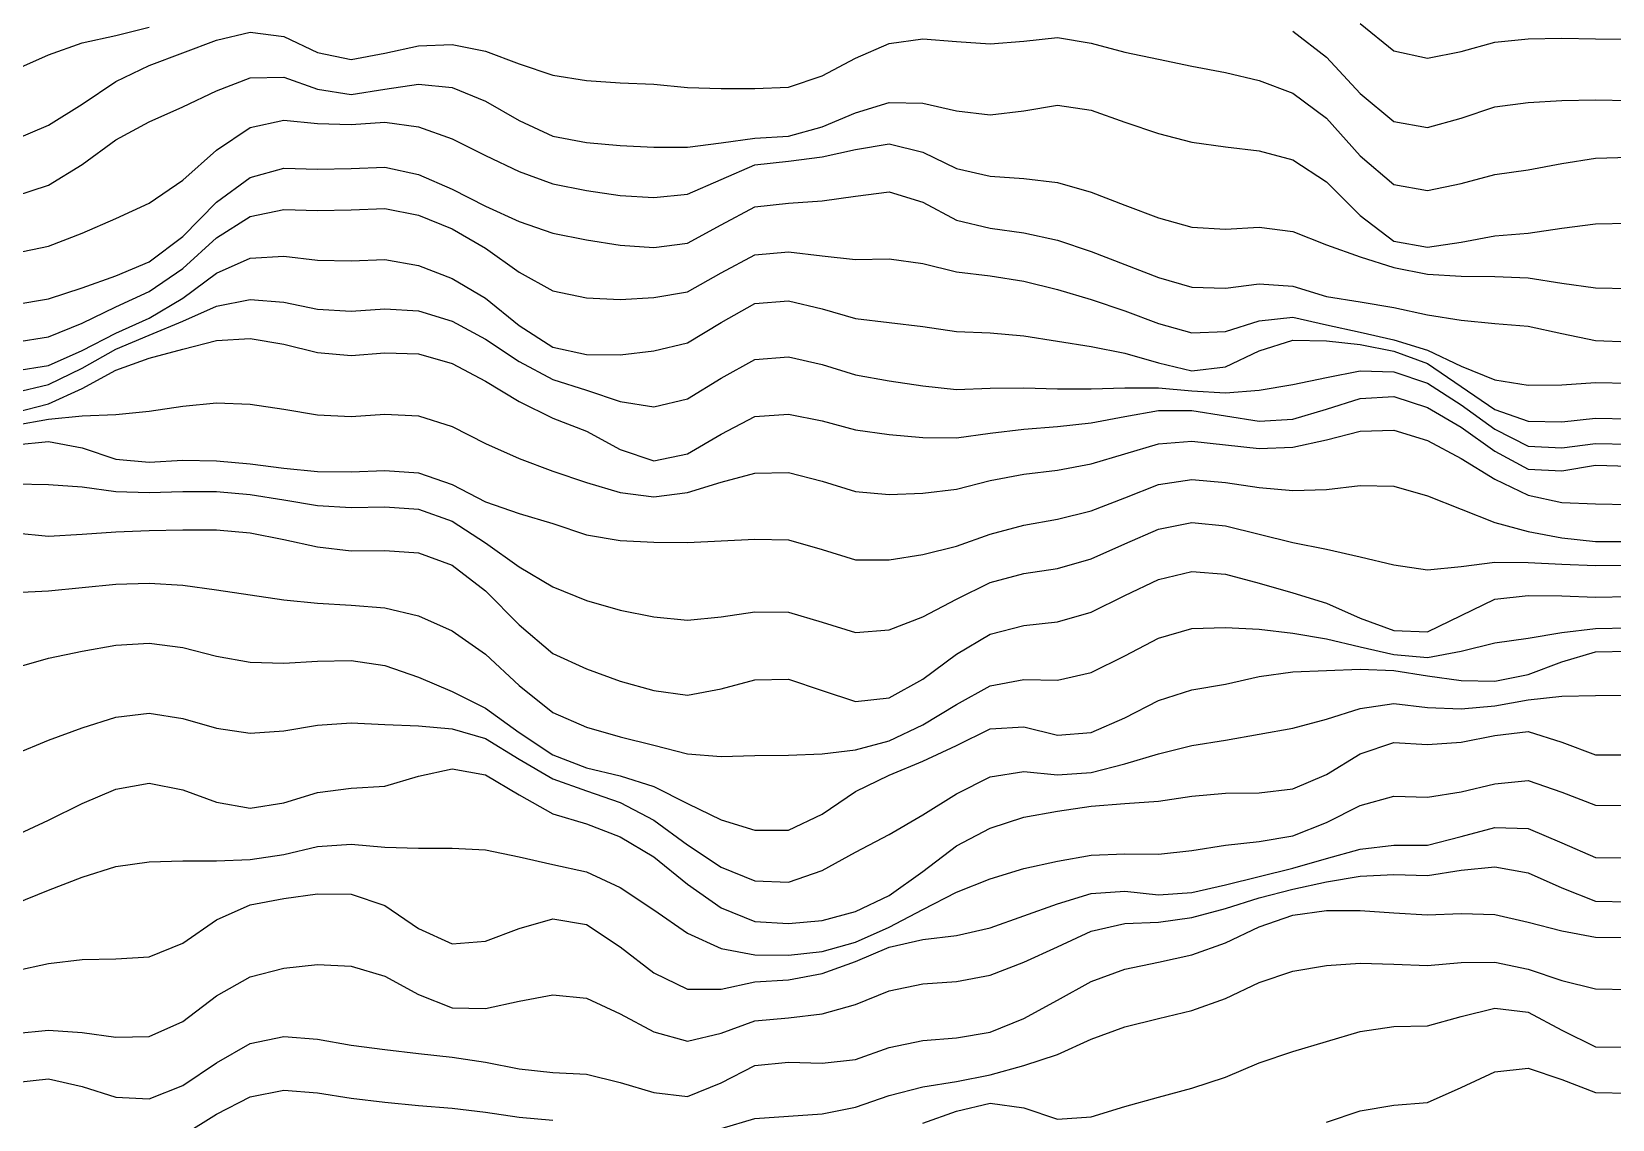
# Model space of a CAD drawing. Header units: metres. Extents: x 0 to 1200, y 54 to 769.
# Drawn here: x 411.4 to 600, y 531.2 to 660.9 of the extents above; entities that cross this region are included whole.
import ezdxf

# ---------------------------------------------------------------- set-up
doc = ezdxf.new("R2010")
doc.units = ezdxf.units.M

msp = doc.modelspace()

# ---------------------------------------------------------------- linework, layer by layer
for p, q in [((417.39105, 659.5885), (421.40442, 660.49054)), ((421.40442, 660.49054), (425.4178, 661.4934)), ((433.44452, 659.93854), (437.4579, 660.8971)), ((437.4579, 660.8971), (441.47125, 660.34784)), ((441.47125, 660.34784), (445.48462, 658.4712)), ((529.7653, 659.8019), (533.7787, 660.22394)), ((533.7787, 660.22394), (537.79205, 659.5838)), ((561.87225, 660.9933), (565.8856, 657.89105)), ((569.899, 661.91455), (573.91235, 658.6685)), ((413.3777, 658.1732), (417.39105, 659.5885)), ((425.4178, 656.89264), (429.43115, 658.4192)), ((429.43115, 658.4192), (433.44452, 659.93854)), ((445.48462, 658.4712), (449.498, 657.6322)), ((449.498, 657.6322), (453.51135, 658.36755)), ((453.51135, 658.36755), (457.52472, 659.23315)), ((457.52472, 659.23315), (461.5381, 659.4187)), ((461.5381, 659.4187), (465.55145, 658.5989)), ((465.55145, 658.5989), (469.56482, 657.1158)), ((509.6985, 657.7845), (513.71185, 659.51276)), ((513.71185, 659.51276), (517.7252, 660.0712)), ((517.7252, 660.0712), (521.7386, 659.7469)), ((521.7386, 659.7469), (525.75195, 659.4776)), ((525.75195, 659.4776), (529.7653, 659.8019)), ((537.79205, 659.5838), (541.8054, 658.49994)), ((541.8054, 658.49994), (545.8188, 657.6389)), ((573.91235, 658.6685), (577.9257, 657.765)), ((577.9257, 657.765), (581.9391, 658.5616)), ((581.9391, 658.5616), (585.95245, 659.6693)), ((585.95245, 659.6693), (589.9658, 660.0906)), ((589.9658, 660.0906), (593.9792, 660.14746)), ((593.9792, 660.14746), (597.99255, 660.0709)), ((597.99255, 660.0709), (602.0059, 660.02734)), ((409.36432, 656.3794), (413.3777, 658.1732)), ((421.40442, 654.98114), (425.4178, 656.89264)), ((469.56482, 657.1158), (473.5782, 655.7435)), ((505.68512, 655.687), (509.6985, 657.7845)), ((545.8188, 657.6389), (549.83215, 656.8158)), ((549.83215, 656.8158), (553.8455, 656.07263)), ((565.8856, 657.89105), (569.899, 653.5571)), ((417.39105, 652.2775), (421.40442, 654.98114)), ((433.44452, 653.8712), (437.4579, 655.4258)), ((437.4579, 655.4258), (441.47125, 655.52576)), ((441.47125, 655.52576), (445.48462, 654.097)), ((453.51135, 654.09064), (457.52472, 654.6616)), ((457.52472, 654.6616), (461.5381, 654.2707)), ((473.5782, 655.7435), (477.59155, 655.10333)), ((477.59155, 655.10333), (481.60492, 654.8538)), ((481.60492, 654.8538), (485.6183, 654.6642)), ((485.6183, 654.6642), (489.63165, 654.2734)), ((501.67175, 654.33527), (505.68512, 655.687)), ((553.8455, 656.07263), (557.8589, 655.106)), ((557.8589, 655.106), (561.87225, 653.6089)), ((429.43115, 651.9718), (433.44452, 653.8712)), ((445.48462, 654.097), (449.498, 653.4341)), ((449.498, 653.4341), (453.51135, 654.09064)), ((461.5381, 654.2707), (465.55145, 652.65027)), ((489.63165, 654.2734), (493.64502, 654.14746)), ((493.64502, 654.14746), (497.6584, 654.1769)), ((497.6584, 654.1769), (501.67175, 654.33527)), ((561.87225, 653.6089), (565.8856, 650.6177)), ((569.899, 653.5571), (573.91235, 650.2399)), ((589.9658, 652.5047), (593.9792, 652.7292)), ((593.9792, 652.7292), (597.99255, 652.79083)), ((597.99255, 652.79083), (602.0059, 652.7396)), ((413.3777, 649.76843), (417.39105, 652.2775)), ((425.4178, 650.1938), (429.43115, 651.9718)), ((465.55145, 652.65027), (469.56482, 650.3551)), ((505.68512, 649.5942), (509.6985, 651.26996)), ((509.6985, 651.26996), (513.71185, 652.489)), ((513.71185, 652.489), (517.7252, 652.40576)), ((517.7252, 652.40576), (521.7386, 651.50366)), ((521.7386, 651.50366), (525.75195, 651.00055)), ((525.75195, 651.00055), (529.7653, 651.47437)), ((529.7653, 651.47437), (533.7787, 652.168)), ((533.7787, 652.168), (537.79205, 651.5641)), ((537.79205, 651.5641), (541.8054, 650.1475)), ((581.9391, 650.6049), (585.95245, 651.9719)), ((585.95245, 651.9719), (589.9658, 652.5047)), ((409.36432, 648.09076), (413.3777, 649.76843)), ((421.40442, 648.0269), (425.4178, 650.1938)), ((433.44452, 646.8036), (437.4579, 649.48615)), ((437.4579, 649.48615), (441.47125, 650.3856)), ((441.47125, 650.3856), (445.48462, 649.9797)), ((445.48462, 649.9797), (449.498, 649.86707)), ((449.498, 649.86707), (453.51135, 650.1299)), ((453.51135, 650.1299), (457.52472, 649.58716)), ((457.52472, 649.58716), (461.5381, 648.13916)), ((469.56482, 650.3551), (473.5782, 648.4877)), ((501.67175, 648.4713), (505.68512, 649.5942)), ((541.8054, 650.1475), (545.8188, 648.8055)), ((565.8856, 650.6177), (569.899, 646.1343)), ((573.91235, 650.2399), (577.9257, 649.5023)), ((577.9257, 649.5023), (581.9391, 650.6049)), ((417.39105, 645.1062), (421.40442, 648.0269)), ((461.5381, 648.13916), (465.55145, 646.17914)), ((473.5782, 648.4877), (477.59155, 647.73236)), ((477.59155, 647.73236), (481.60492, 647.3436)), ((481.60492, 647.3436), (485.6183, 647.1732)), ((485.6183, 647.1732), (489.63165, 647.1531)), ((489.63165, 647.1531), (493.64502, 647.6712)), ((493.64502, 647.6712), (497.6584, 648.236)), ((497.6584, 648.236), (501.67175, 648.4713)), ((509.6985, 646.88043), (513.71185, 647.5665)), ((513.71185, 647.5665), (517.7252, 646.55286)), ((545.8188, 648.8055), (549.83215, 647.7508)), ((549.83215, 647.7508), (553.8455, 647.20435)), ((553.8455, 647.20435), (557.8589, 646.7095)), ((429.43115, 643.21625), (433.44452, 646.8036)), ((465.55145, 646.17914), (469.56482, 644.2439)), ((497.6584, 645.0665), (501.67175, 645.4707)), ((501.67175, 645.4707), (505.68512, 646.0086)), ((505.68512, 646.0086), (509.6985, 646.88043)), ((517.7252, 646.55286), (521.7386, 644.6108)), ((557.8589, 646.7095), (561.87225, 645.6396)), ((561.87225, 645.6396), (565.8856, 643.0143)), ((569.899, 646.1343), (573.91235, 642.72314)), ((589.9658, 644.4488), (593.9792, 645.2269)), ((593.9792, 645.2269), (597.99255, 645.8523)), ((597.99255, 645.8523), (602.0059, 645.9458)), ((413.3777, 642.6382), (417.39105, 645.1062)), ((433.44452, 640.57947), (437.4579, 643.55)), ((437.4579, 643.55), (441.47125, 644.6455)), ((441.47125, 644.6455), (445.48462, 644.55096)), ((445.48462, 644.55096), (449.498, 644.6146)), ((449.498, 644.6146), (453.51135, 644.7582)), ((453.51135, 644.7582), (457.52472, 643.88654)), ((457.52472, 643.88654), (461.5381, 642.1508)), ((469.56482, 644.2439), (473.5782, 642.7809)), ((489.63165, 641.53314), (493.64502, 643.30176)), ((493.64502, 643.30176), (497.6584, 645.0665)), ((521.7386, 644.6108), (525.75195, 643.71466)), ((525.75195, 643.71466), (529.7653, 643.4214)), ((529.7653, 643.4214), (533.7787, 642.948)), ((581.9391, 642.8328), (585.95245, 643.91113)), ((585.95245, 643.91113), (589.9658, 644.4488)), ((409.36432, 641.2987), (413.3777, 642.6382)), ((425.4178, 640.4744), (429.43115, 643.21625)), ((461.5381, 642.1508), (465.55145, 640.1205)), ((473.5782, 642.7809), (477.59155, 641.9902)), ((477.59155, 641.9902), (481.60492, 641.3973)), ((481.60492, 641.3973), (485.6183, 641.15247)), ((485.6183, 641.15247), (489.63165, 641.53314)), ((509.6985, 641.31616), (513.71185, 641.8308)), ((513.71185, 641.8308), (517.7252, 640.614)), ((533.7787, 642.948), (537.79205, 641.7847)), ((537.79205, 641.7847), (541.8054, 640.23334)), ((565.8856, 643.0143), (569.899, 639.024)), ((573.91235, 642.72314), (577.9257, 641.98834)), ((577.9257, 641.98834), (581.9391, 642.8328)), ((421.40442, 638.6624), (425.4178, 640.4744)), ((429.43115, 636.50055), (433.44452, 640.57947)), ((437.4579, 638.8671), (441.47125, 639.70337)), ((441.47125, 639.70337), (445.48462, 639.58606)), ((445.48462, 639.58606), (449.498, 639.6727)), ((449.498, 639.6727), (453.51135, 639.8346)), ((453.51135, 639.8346), (457.52472, 639.0452)), ((465.55145, 640.1205), (469.56482, 638.27167)), ((493.64502, 637.874), (497.6584, 640.03235)), ((497.6584, 640.03235), (501.67175, 640.4855)), ((501.67175, 640.4855), (505.68512, 640.7724)), ((505.68512, 640.7724), (509.6985, 641.31616)), ((517.7252, 640.614), (521.7386, 638.4606)), ((541.8054, 640.23334), (545.8188, 638.73413)), ((417.39105, 636.8966), (421.40442, 638.6624)), ((433.44452, 636.3438), (437.4579, 638.8671)), ((457.52472, 639.0452), (461.5381, 637.3973)), ((469.56482, 638.27167), (473.5782, 636.90094)), ((489.63165, 635.70215), (493.64502, 637.874)), ((521.7386, 638.4606), (525.75195, 637.4892)), ((545.8188, 638.73413), (549.83215, 637.6095)), ((549.83215, 637.6095), (553.8455, 637.37573)), ((553.8455, 637.37573), (557.8589, 637.60974)), ((557.8589, 637.60974), (561.87225, 637.0868)), ((569.899, 639.024), (573.91235, 635.9595)), ((593.9792, 637.4872), (597.99255, 638.0162)), ((597.99255, 638.0162), (602.0059, 638.1017)), ((413.3777, 635.3431), (417.39105, 636.8966)), ((425.4178, 633.4803), (429.43115, 636.50055)), ((429.43115, 632.6961), (433.44452, 636.3438)), ((461.5381, 637.3973), (465.55145, 635.1044)), ((473.5782, 636.90094), (477.59155, 636.10016)), ((477.59155, 636.10016), (481.60492, 635.4608)), ((485.6183, 635.2032), (489.63165, 635.70215)), ((525.75195, 637.4892), (529.7653, 636.93066)), ((529.7653, 636.93066), (533.7787, 636.0488)), ((533.7787, 636.0488), (537.79205, 634.714)), ((561.87225, 637.0868), (565.8856, 635.5089)), ((573.91235, 635.9595), (577.9257, 635.2396)), ((577.9257, 635.2396), (581.9391, 635.82874)), ((581.9391, 635.82874), (585.95245, 636.5808)), ((585.95245, 636.5808), (589.9658, 636.88635)), ((589.9658, 636.88635), (593.9792, 637.4872)), ((409.36432, 634.51434), (413.3777, 635.3431)), ((433.44452, 632.11743), (437.4579, 633.91644)), ((437.4579, 633.91644), (441.47125, 634.1499)), ((441.47125, 634.1499), (445.48462, 633.6643)), ((465.55145, 635.1044), (469.56482, 632.2252)), ((481.60492, 635.4608), (485.6183, 635.2032)), ((493.64502, 632.144), (497.6584, 634.30707)), ((497.6584, 634.30707), (501.67175, 634.67456)), ((501.67175, 634.67456), (505.68512, 634.2035)), ((505.68512, 634.2035), (509.6985, 633.7527)), ((509.6985, 633.7527), (513.71185, 633.82385)), ((513.71185, 633.82385), (517.7252, 633.29065)), ((537.79205, 634.714), (541.8054, 633.14044)), ((565.8856, 635.5089), (569.899, 634.0621)), ((569.899, 634.0621), (573.91235, 632.80664)), ((421.40442, 631.78705), (425.4178, 633.4803)), ((425.4178, 629.92175), (429.43115, 632.6961)), ((429.43115, 629.1247), (433.44452, 632.11743)), ((445.48462, 633.6643), (449.498, 633.5879)), ((449.498, 633.5879), (453.51135, 633.7515)), ((453.51135, 633.7515), (457.52472, 633.04517)), ((457.52472, 633.04517), (461.5381, 631.49854)), ((469.56482, 632.2252), (473.5782, 630.0029)), ((489.63165, 629.9063), (493.64502, 632.144)), ((517.7252, 633.29065), (521.7386, 632.2856)), ((521.7386, 632.2856), (525.75195, 631.79486)), ((541.8054, 633.14044), (545.8188, 631.59283)), ((573.91235, 632.80664), (577.9257, 631.9941)), ((577.9257, 631.9941), (581.9391, 631.75085)), ((413.3777, 629.0639), (417.39105, 630.3611)), ((417.39105, 630.3611), (421.40442, 631.78705)), ((461.5381, 631.49854), (465.55145, 629.1455)), ((525.75195, 631.79486), (529.7653, 631.168)), ((529.7653, 631.168), (533.7787, 630.1663)), ((533.7787, 630.1663), (537.79205, 629.00116)), ((545.8188, 631.59283), (549.83215, 630.44434)), ((549.83215, 630.44434), (553.8455, 630.33795)), ((553.8455, 630.33795), (557.8589, 630.8684)), ((557.8589, 630.8684), (561.87225, 630.56915)), ((561.87225, 630.56915), (565.8856, 629.34436)), ((581.9391, 631.75085), (585.95245, 631.7206)), ((585.95245, 631.7206), (589.9658, 631.5571)), ((589.9658, 631.5571), (593.9792, 630.9485)), ((593.9792, 630.9485), (597.99255, 630.3878)), ((597.99255, 630.3878), (602.0059, 630.2858)), ((409.36432, 628.3848), (413.3777, 629.0639)), ((421.40442, 628.0931), (425.4178, 629.92175)), ((425.4178, 626.7406), (429.43115, 629.1247)), ((429.43115, 626.383), (433.44452, 628.17267)), ((433.44452, 628.17267), (437.4579, 628.99554)), ((437.4579, 628.99554), (441.47125, 628.65106)), ((441.47125, 628.65106), (445.48462, 627.823)), ((465.55145, 629.1455), (469.56482, 625.8695)), ((473.5782, 630.0029), (477.59155, 629.19293)), ((477.59155, 629.19293), (481.60492, 628.9948)), ((481.60492, 628.9948), (485.6183, 629.2086)), ((485.6183, 629.2086), (489.63165, 629.9063)), ((493.64502, 626.24475), (497.6584, 628.5047)), ((497.6584, 628.5047), (501.67175, 628.8352)), ((501.67175, 628.8352), (505.68512, 627.8808)), ((537.79205, 629.00116), (541.8054, 627.64166)), ((565.8856, 629.34436), (569.899, 628.7206)), ((569.899, 628.7206), (573.91235, 628.04395)), ((417.39105, 626.1711), (421.40442, 628.0931)), ((421.40442, 624.9763), (425.4178, 626.7406)), ((425.4178, 624.739), (429.43115, 626.383)), ((445.48462, 627.823), (449.498, 627.5875)), ((449.498, 627.5875), (453.51135, 627.8819)), ((453.51135, 627.8819), (457.52472, 627.61145)), ((457.52472, 627.61145), (461.5381, 626.391)), ((461.5381, 626.391), (465.55145, 624.25146)), ((505.68512, 627.8808), (509.6985, 626.70905)), ((509.6985, 626.70905), (513.71185, 626.24817)), ((513.71185, 626.24817), (517.7252, 625.745)), ((541.8054, 627.64166), (545.8188, 626.1323)), ((553.8455, 625.18225), (557.8589, 626.44403)), ((557.8589, 626.44403), (561.87225, 626.87335)), ((561.87225, 626.87335), (565.8856, 625.95917)), ((573.91235, 628.04395), (577.9257, 627.16223)), ((577.9257, 627.16223), (581.9391, 626.5289)), ((581.9391, 626.5289), (585.95245, 626.1375)), ((409.36432, 623.88715), (413.3777, 624.52295)), ((413.3777, 624.52295), (417.39105, 626.1711)), ((417.39105, 622.8951), (421.40442, 624.9763)), ((421.40442, 623.06665), (425.4178, 624.739)), ((469.56482, 625.8695), (473.5782, 623.27716)), ((489.63165, 623.8183), (493.64502, 626.24475)), ((517.7252, 625.745), (521.7386, 625.145)), ((521.7386, 625.145), (525.75195, 624.987)), ((525.75195, 624.987), (529.7653, 624.63025)), ((529.7653, 624.63025), (533.7787, 623.9913)), ((545.8188, 626.1323), (549.83215, 624.98816)), ((549.83215, 624.98816), (553.8455, 625.18225)), ((565.8856, 625.95917), (569.899, 625.1027)), ((569.899, 625.1027), (573.91235, 624.15924)), ((585.95245, 626.1375), (589.9658, 625.8173)), ((589.9658, 625.8173), (593.9792, 624.91296)), ((593.9792, 624.91296), (597.99255, 624.09686)), ((413.3777, 621.11163), (417.39105, 622.8951)), ((417.39105, 620.7784), (421.40442, 623.06665)), ((425.4178, 621.97925), (429.43115, 623.07477)), ((429.43115, 623.07477), (433.44452, 624.10114)), ((433.44452, 624.10114), (437.4579, 624.33923)), ((437.4579, 624.33923), (441.47125, 623.66376)), ((441.47125, 623.66376), (445.48462, 622.64514)), ((445.48462, 622.64514), (449.498, 622.29846)), ((449.498, 622.29846), (453.51135, 622.6132)), ((453.51135, 622.6132), (457.52472, 622.5038)), ((457.52472, 622.5038), (461.5381, 621.3645)), ((465.55145, 624.25146), (469.56482, 621.58484)), ((473.5782, 623.27716), (477.59155, 622.3998)), ((481.60492, 622.3722), (485.6183, 622.86017)), ((485.6183, 622.86017), (489.63165, 623.8183)), ((533.7787, 623.9913), (537.79205, 623.37286)), ((537.79205, 623.37286), (541.8054, 622.5594)), ((541.8054, 622.5594), (545.8188, 621.43427)), ((553.8455, 620.9294), (557.8589, 622.8539)), ((557.8589, 622.8539), (561.87225, 624.1483)), ((561.87225, 624.1483), (565.8856, 624.0362)), ((565.8856, 624.0362), (569.899, 623.62286)), ((569.899, 623.62286), (573.91235, 622.8306)), ((573.91235, 624.15924), (577.9257, 622.9172)), ((573.91235, 622.8306), (577.9257, 621.35657)), ((577.9257, 622.9172), (581.9391, 621.04504)), ((597.99255, 624.09686), (602.0059, 623.94086)), ((409.36432, 620.47406), (413.3777, 621.11163)), ((413.3777, 618.85065), (417.39105, 620.7784)), ((421.40442, 620.5472), (425.4178, 621.97925)), ((461.5381, 621.3645), (465.55145, 619.24036)), ((469.56482, 621.58484), (473.5782, 619.422)), ((477.59155, 622.3998), (481.60492, 622.3722)), ((493.64502, 619.591), (497.6584, 621.8079)), ((497.6584, 621.8079), (501.67175, 622.1324)), ((501.67175, 622.1324), (505.68512, 621.2106)), ((505.68512, 621.2106), (509.6985, 619.97577)), ((545.8188, 621.43427), (549.83215, 620.4711)), ((549.83215, 620.4711), (553.8455, 620.9294)), ((577.9257, 621.35657), (581.9391, 618.6061)), ((581.9391, 621.04504), (585.95245, 619.3945)), ((409.36432, 617.87317), (413.3777, 618.85065)), ((417.39105, 618.3631), (421.40442, 620.5472)), ((465.55145, 619.24036), (469.56482, 616.8226)), ((473.5782, 619.422), (477.59155, 618.17706)), ((489.63165, 617.13495), (493.64502, 619.591)), ((509.6985, 619.97577), (513.71185, 619.26)), ((513.71185, 619.26), (517.7252, 618.66504)), ((557.8589, 618.157), (561.87225, 618.85547)), ((561.87225, 618.85547), (565.8856, 619.6936)), ((565.8856, 619.6936), (569.899, 620.46014)), ((569.899, 620.46014), (573.91235, 620.3666)), ((573.91235, 620.3666), (577.9257, 618.9871)), ((577.9257, 618.9871), (581.9391, 616.4258)), ((585.95245, 619.3945), (589.9658, 618.763)), ((589.9658, 618.763), (593.9792, 618.80756)), ((593.9792, 618.80756), (597.99255, 619.06244)), ((597.99255, 619.06244), (602.0059, 618.9842)), ((413.3777, 616.545), (417.39105, 618.3631)), ((469.56482, 616.8226), (473.5782, 614.8169)), ((477.59155, 618.17706), (481.60492, 616.80786)), ((485.6183, 616.18805), (489.63165, 617.13495)), ((517.7252, 618.66504), (521.7386, 618.2345)), ((521.7386, 618.2345), (525.75195, 618.391)), ((525.75195, 618.391), (529.7653, 618.4483)), ((529.7653, 618.4483), (533.7787, 618.323)), ((533.7787, 618.323), (537.79205, 618.3239)), ((537.79205, 618.3239), (541.8054, 618.46027)), ((541.8054, 618.46027), (545.8188, 618.4609)), ((545.8188, 618.4609), (549.83215, 618.08105)), ((549.83215, 618.08105), (553.8455, 617.8284)), ((553.8455, 617.8284), (557.8589, 618.157)), ((565.8856, 615.8927), (569.899, 617.1736)), ((569.899, 617.1736), (573.91235, 617.4004)), ((573.91235, 617.4004), (577.9257, 616.091)), ((581.9391, 618.6061), (585.95245, 615.85236)), ((409.36432, 615.5124), (413.3777, 616.545)), ((413.3777, 614.707), (417.39105, 615.0898)), ((417.39105, 615.0898), (421.40442, 615.2472)), ((421.40442, 615.2472), (425.4178, 615.6758)), ((425.4178, 615.6758), (429.43115, 616.26404)), ((429.43115, 616.26404), (433.44452, 616.6431)), ((433.44452, 616.6431), (437.4579, 616.49005)), ((437.4579, 616.49005), (441.47125, 615.87915)), ((441.47125, 615.87915), (445.48462, 615.208)), ((445.48462, 615.208), (449.498, 615.03925)), ((449.498, 615.03925), (453.51135, 615.2811)), ((453.51135, 615.2811), (457.52472, 615.0927)), ((457.52472, 615.0927), (461.5381, 613.8386)), ((481.60492, 616.80786), (485.6183, 616.18805)), ((493.64502, 612.8937), (497.6584, 615.0028)), ((497.6584, 615.0028), (501.67175, 615.3186)), ((501.67175, 615.3186), (505.68512, 614.5112)), ((537.79205, 614.2739), (541.8054, 615.0214)), ((541.8054, 615.0214), (545.8188, 615.7247)), ((545.8188, 615.7247), (549.83215, 615.74414)), ((549.83215, 615.74414), (553.8455, 615.11346)), ((553.8455, 615.11346), (557.8589, 614.4771)), ((561.87225, 614.69574), (565.8856, 615.8927)), ((577.9257, 616.091), (581.9391, 613.73846)), ((581.9391, 616.4258), (585.95245, 613.5119)), ((585.95245, 615.85236), (589.9658, 614.4469)), ((409.36432, 613.9677), (413.3777, 614.707)), ((461.5381, 613.8386), (465.55145, 611.79614)), ((473.5782, 614.8169), (477.59155, 613.28033)), ((477.59155, 613.28033), (481.60492, 611.07745)), ((505.68512, 614.5112), (509.6985, 613.4385)), ((509.6985, 613.4385), (513.71185, 612.856)), ((525.75195, 613.0415), (529.7653, 613.5196)), ((529.7653, 613.5196), (533.7787, 613.82)), ((533.7787, 613.82), (537.79205, 614.2739)), ((557.8589, 614.4771), (561.87225, 614.69574)), ((565.8856, 612.2291), (569.899, 613.27466)), ((569.899, 613.27466), (573.91235, 613.407)), ((573.91235, 613.407), (577.9257, 612.1387)), ((581.9391, 613.73846), (585.95245, 610.9024)), ((585.95245, 613.5119), (589.9658, 611.5001)), ((589.9658, 614.4469), (593.9792, 614.387)), ((593.9792, 614.387), (597.99255, 614.8237)), ((597.99255, 614.8237), (602.0059, 614.7362)), ((409.36432, 611.63965), (413.3777, 612.0437)), ((413.3777, 612.0437), (417.39105, 611.2979)), ((417.39105, 611.2979), (421.40442, 609.93536)), ((465.55145, 611.79614), (469.56482, 610.02936)), ((489.63165, 610.54834), (493.64502, 612.8937)), ((513.71185, 612.856), (517.7252, 612.51434)), ((517.7252, 612.51434), (521.7386, 612.4702)), ((521.7386, 612.4702), (525.75195, 613.0415)), ((541.8054, 610.55835), (545.8188, 611.7475)), ((545.8188, 611.7475), (549.83215, 612.07697)), ((549.83215, 612.07697), (553.8455, 611.6452)), ((553.8455, 611.6452), (557.8589, 611.22015)), ((557.8589, 611.22015), (561.87225, 611.3597)), ((561.87225, 611.3597), (565.8856, 612.2291)), ((577.9257, 612.1387), (581.9391, 609.9938)), ((589.9658, 611.5001), (593.9792, 611.28357)), ((593.9792, 611.28357), (597.99255, 611.8148)), ((597.99255, 611.8148), (602.0059, 611.71075)), ((421.40442, 609.93536), (425.4178, 609.5922)), ((425.4178, 609.5922), (429.43115, 609.80255)), ((429.43115, 609.80255), (433.44452, 609.75104)), ((433.44452, 609.75104), (437.4579, 609.3776)), ((437.4579, 609.3776), (441.47125, 608.8659)), ((469.56482, 610.02936), (473.5782, 608.5145)), ((481.60492, 611.07745), (485.6183, 609.7362)), ((485.6183, 609.7362), (489.63165, 610.54834)), ((533.7787, 608.63715), (537.79205, 609.3774)), ((537.79205, 609.3774), (541.8054, 610.55835)), ((581.9391, 609.9938), (585.95245, 607.54346)), ((585.95245, 610.9024), (589.9658, 608.73193)), ((441.47125, 608.8659), (445.48462, 608.4712)), ((445.48462, 608.4712), (449.498, 608.4212)), ((449.498, 608.4212), (453.51135, 608.57574)), ((453.51135, 608.57574), (457.52472, 608.28186)), ((457.52472, 608.28186), (461.5381, 606.89124)), ((473.5782, 608.5145), (477.59155, 607.13654)), ((493.64502, 607.1726), (497.6584, 608.24274)), ((497.6584, 608.24274), (501.67175, 608.33075)), ((501.67175, 608.33075), (505.68512, 607.29755)), ((525.75195, 607.3702), (529.7653, 608.13885)), ((529.7653, 608.13885), (533.7787, 608.63715)), ((545.8188, 606.919), (549.83215, 607.52344)), ((549.83215, 607.52344), (553.8455, 607.1567)), ((585.95245, 607.54346), (589.9658, 605.623)), ((589.9658, 608.73193), (593.9792, 608.55804)), ((593.9792, 608.55804), (597.99255, 609.2046)), ((597.99255, 609.2046), (602.0059, 609.09326)), ((409.36432, 606.9771), (413.3777, 606.9076)), ((413.3777, 606.9076), (417.39105, 606.61053)), ((417.39105, 606.61053), (421.40442, 606.0821)), ((421.40442, 606.0821), (425.4178, 605.95276)), ((425.4178, 605.95276), (429.43115, 606.0757)), ((429.43115, 606.0757), (433.44452, 606.05554)), ((433.44452, 606.05554), (437.4579, 605.70166)), ((437.4579, 605.70166), (441.47125, 605.0594)), ((461.5381, 606.89124), (465.55145, 604.84375)), ((477.59155, 607.13654), (481.60492, 605.9454)), ((481.60492, 605.9454), (485.6183, 605.4358)), ((485.6183, 605.4358), (489.63165, 605.942)), ((489.63165, 605.942), (493.64502, 607.1726)), ((505.68512, 607.29755), (509.6985, 606.0597)), ((509.6985, 606.0597), (513.71185, 605.7203)), ((513.71185, 605.7203), (517.7252, 605.85815)), ((517.7252, 605.85815), (521.7386, 606.34875)), ((521.7386, 606.34875), (525.75195, 607.3702)), ((541.8054, 605.3282), (545.8188, 606.919)), ((553.8455, 607.1567), (557.8589, 606.564)), ((557.8589, 606.564), (561.87225, 606.1849)), ((561.87225, 606.1849), (565.8856, 606.3268)), ((565.8856, 606.3268), (569.899, 606.8075)), ((569.899, 606.8075), (573.91235, 606.6904)), ((573.91235, 606.6904), (577.9257, 605.55225)), ((577.9257, 605.55225), (581.9391, 603.954)), ((589.9658, 605.623), (593.9792, 604.7611)), ((441.47125, 605.0594), (445.48462, 604.4208)), ((445.48462, 604.4208), (449.498, 604.16644)), ((449.498, 604.16644), (453.51135, 604.2613)), ((453.51135, 604.2613), (457.52472, 603.96655)), ((457.52472, 603.96655), (461.5381, 602.5204)), ((465.55145, 604.84375), (469.56482, 603.4632)), ((533.7787, 602.76013), (537.79205, 603.7765)), ((537.79205, 603.7765), (541.8054, 605.3282)), ((581.9391, 603.954), (585.95245, 602.387)), ((593.9792, 604.7611), (597.99255, 604.59393)), ((597.99255, 604.59393), (602.0059, 604.50775)), ((461.5381, 602.5204), (465.55145, 599.9326)), ((469.56482, 603.4632), (473.5782, 602.2355)), ((473.5782, 602.2355), (477.59155, 600.8989)), ((525.75195, 600.9978), (529.7653, 602.04913)), ((529.7653, 602.04913), (533.7787, 602.76013)), ((545.8188, 601.5922), (549.83215, 602.37634)), ((549.83215, 602.37634), (553.8455, 601.9795)), ((553.8455, 601.9795), (557.8589, 600.9936)), ((585.95245, 602.387), (589.9658, 601.306)), ((409.36432, 601.13135), (413.3777, 600.7545)), ((413.3777, 600.7545), (417.39105, 600.96643)), ((417.39105, 600.96643), (421.40442, 601.2729)), ((421.40442, 601.2729), (425.4178, 601.4089)), ((425.4178, 601.4089), (429.43115, 601.49414)), ((429.43115, 601.49414), (433.44452, 601.5038)), ((433.44452, 601.5038), (437.4579, 601.1412)), ((437.4579, 601.1412), (441.47125, 600.34393)), ((441.47125, 600.34393), (445.48462, 599.45447)), ((465.55145, 599.9326), (469.56482, 597.10077)), ((477.59155, 600.8989), (481.60492, 600.22345)), ((481.60492, 600.22345), (485.6183, 600.0154)), ((485.6183, 600.0154), (489.63165, 599.9988)), ((489.63165, 599.9988), (493.64502, 600.18964)), ((493.64502, 600.18964), (497.6584, 600.38104)), ((497.6584, 600.38104), (501.67175, 600.29065)), ((501.67175, 600.29065), (505.68512, 599.1614)), ((521.7386, 599.565), (525.75195, 600.9978)), ((541.8054, 599.81116), (545.8188, 601.5922)), ((557.8589, 600.9936), (561.87225, 599.99817)), ((561.87225, 599.99817), (565.8856, 599.17944)), ((589.9658, 601.306), (593.9792, 600.525)), ((593.9792, 600.525), (597.99255, 600.1089)), ((597.99255, 600.1089), (602.0059, 600.10925)), ((445.48462, 599.45447), (449.498, 598.9961)), ((449.498, 598.9961), (453.51135, 599.0319)), ((453.51135, 599.0319), (457.52472, 598.74274)), ((457.52472, 598.74274), (461.5381, 597.2659)), ((505.68512, 599.1614), (509.6985, 597.9286)), ((513.71185, 597.9166), (517.7252, 598.5551)), ((517.7252, 598.5551), (521.7386, 599.565)), ((533.7787, 596.9014), (537.79205, 598.0276)), ((537.79205, 598.0276), (541.8054, 599.81116)), ((565.8856, 599.17944), (569.899, 598.2821)), ((569.899, 598.2821), (573.91235, 597.3375)), ((461.5381, 597.2659), (465.55145, 594.2285)), ((469.56482, 597.10077), (473.5782, 594.7018)), ((509.6985, 597.9286), (513.71185, 597.9166)), ((525.75195, 595.21765), (529.7653, 596.30786)), ((529.7653, 596.30786), (533.7787, 596.9014)), ((545.8188, 595.5775), (549.83215, 596.52637)), ((549.83215, 596.52637), (553.8455, 596.2075)), ((553.8455, 596.2075), (557.8589, 595.15265)), ((573.91235, 597.3375), (577.9257, 596.7349)), ((577.9257, 596.7349), (581.9391, 597.13544)), ((581.9391, 597.13544), (585.95245, 597.6408)), ((585.95245, 597.6408), (589.9658, 597.59894)), ((589.9658, 597.59894), (593.9792, 597.4047)), ((593.9792, 597.4047), (597.99255, 597.2323)), ((597.99255, 597.2323), (602.0059, 597.2991)), ((409.36432, 594.02454), (413.3777, 594.22766)), ((413.3777, 594.22766), (417.39105, 594.6006)), ((417.39105, 594.6006), (421.40442, 594.99854)), ((421.40442, 594.99854), (425.4178, 595.1297)), ((425.4178, 595.1297), (429.43115, 594.87714)), ((429.43115, 594.87714), (433.44452, 594.3351)), ((433.44452, 594.3351), (437.4579, 593.72296)), ((465.55145, 594.2285), (469.56482, 590.151)), ((473.5782, 594.7018), (477.59155, 593.06903)), ((521.7386, 593.2299), (525.75195, 595.21765)), ((541.8054, 593.6454), (545.8188, 595.5775)), ((557.8589, 595.15265), (561.87225, 593.9926)), ((437.4579, 593.72296), (441.47125, 593.16284)), ((441.47125, 593.16284), (445.48462, 592.7379)), ((445.48462, 592.7379), (449.498, 592.49286)), ((449.498, 592.49286), (453.51135, 592.1913)), ((477.59155, 593.06903), (481.60492, 591.91797)), ((517.7252, 591.11005), (521.7386, 593.2299)), ((537.79205, 591.6918), (541.8054, 593.6454)), ((561.87225, 593.9926), (565.8856, 592.7342)), ((565.8856, 592.7342), (569.899, 590.9574)), ((581.9391, 591.25903), (585.95245, 593.21277)), ((585.95245, 593.21277), (589.9658, 593.6619)), ((589.9658, 593.6619), (593.9792, 593.6223)), ((593.9792, 593.6223), (597.99255, 593.45667)), ((597.99255, 593.45667), (602.0059, 593.5383)), ((453.51135, 592.1913), (457.52472, 591.2326)), ((457.52472, 591.2326), (461.5381, 589.4368)), ((481.60492, 591.91797), (485.6183, 591.12634)), ((485.6183, 591.12634), (489.63165, 590.7022)), ((489.63165, 590.7022), (493.64502, 591.09906)), ((493.64502, 591.09906), (497.6584, 591.69727)), ((497.6584, 591.69727), (501.67175, 591.6846)), ((501.67175, 591.6846), (505.68512, 590.478)), ((505.68512, 590.478), (509.6985, 589.2533)), ((513.71185, 589.5495), (517.7252, 591.11005)), ((529.7653, 590.0963), (533.7787, 590.52057)), ((533.7787, 590.52057), (537.79205, 591.6918)), ((569.899, 590.9574), (573.91235, 589.46985)), ((577.9257, 589.324), (581.9391, 591.25903)), ((461.5381, 589.4368), (465.55145, 586.661)), ((469.56482, 590.151), (473.5782, 586.75073)), ((509.6985, 589.2533), (513.71185, 589.5495)), ((521.7386, 586.6644), (525.75195, 589.04675)), ((525.75195, 589.04675), (529.7653, 590.0963)), ((541.8054, 586.4639), (545.8188, 588.56036)), ((545.8188, 588.56036), (549.83215, 589.70764)), ((549.83215, 589.70764), (553.8455, 589.84424)), ((553.8455, 589.84424), (557.8589, 589.65125)), ((557.8589, 589.65125), (561.87225, 589.18243)), ((561.87225, 589.18243), (565.8856, 588.4877)), ((573.91235, 589.46985), (577.9257, 589.324)), ((585.95245, 588.0035), (589.9658, 588.58966)), ((589.9658, 588.58966), (593.9792, 589.2525)), ((593.9792, 589.2525), (597.99255, 589.7149)), ((597.99255, 589.7149), (602.0059, 589.7976)), ((413.3777, 586.1709), (417.39105, 587.0144)), ((417.39105, 587.0144), (421.40442, 587.7395)), ((421.40442, 587.7395), (425.4178, 587.97876)), ((425.4178, 587.97876), (429.43115, 587.4457)), ((429.43115, 587.4457), (433.44452, 586.43933)), ((465.55145, 586.661), (469.56482, 582.9074)), ((473.5782, 586.75073), (477.59155, 584.9)), ((517.7252, 583.69366), (521.7386, 586.6644)), ((565.8856, 588.4877), (569.899, 587.5371)), ((569.899, 587.5371), (573.91235, 586.6375)), ((573.91235, 586.6375), (577.9257, 586.2622)), ((577.9257, 586.2622), (581.9391, 587.0118)), ((581.9391, 587.0118), (585.95245, 588.0035)), ((593.9792, 585.75836), (597.99255, 586.9555)), ((597.99255, 586.9555), (602.0059, 587.0355)), ((409.36432, 585.0235), (413.3777, 586.1709)), ((433.44452, 586.43933), (437.4579, 585.72784)), ((437.4579, 585.72784), (441.47125, 585.60815)), ((441.47125, 585.60815), (445.48462, 585.8352)), ((445.48462, 585.8352), (449.498, 585.8971)), ((449.498, 585.8971), (453.51135, 585.32074)), ((453.51135, 585.32074), (457.52472, 583.9231)), ((477.59155, 584.9), (481.60492, 583.45996)), ((537.79205, 584.4693), (541.8054, 586.4639)), ((565.8856, 584.71936), (569.899, 584.88135)), ((569.899, 584.88135), (573.91235, 584.7149)), ((589.9658, 584.2564), (593.9792, 585.75836)), ((457.52472, 583.9231), (461.5381, 582.2254)), ((469.56482, 582.9074), (473.5782, 579.71454)), ((481.60492, 583.45996), (485.6183, 582.3457)), ((493.64502, 582.5358), (497.6584, 583.59937)), ((497.6584, 583.59937), (501.67175, 583.6677)), ((501.67175, 583.6677), (505.68512, 582.3427)), ((513.71185, 581.4623), (517.7252, 583.69366)), ((521.7386, 580.6771), (525.75195, 582.8946)), ((525.75195, 582.8946), (529.7653, 583.6533)), ((529.7653, 583.6533), (533.7787, 583.5557)), ((533.7787, 583.5557), (537.79205, 584.4693)), ((549.83215, 582.39606), (553.8455, 583.07874)), ((553.8455, 583.07874), (557.8589, 584.0073)), ((557.8589, 584.0073), (561.87225, 584.5411)), ((561.87225, 584.5411), (565.8856, 584.71936)), ((573.91235, 584.7149), (577.9257, 584.0678)), ((577.9257, 584.0678), (581.9391, 583.5034)), ((581.9391, 583.5034), (585.95245, 583.4594)), ((585.95245, 583.4594), (589.9658, 584.2564)), ((461.5381, 582.2254), (465.55145, 580.2377)), ((485.6183, 582.3457), (489.63165, 581.77637)), ((489.63165, 581.77637), (493.64502, 582.5358)), ((505.68512, 582.3427), (509.6985, 581.0253)), ((509.6985, 581.0253), (513.71185, 581.4623)), ((541.8054, 579.06805), (545.8188, 581.1293)), ((545.8188, 581.1293), (549.83215, 582.39606)), ((585.95245, 580.4961), (589.9658, 581.23035)), ((589.9658, 581.23035), (593.9792, 581.64465)), ((593.9792, 581.64465), (597.99255, 581.7498)), ((597.99255, 581.7498), (602.0059, 581.7869)), ((417.39105, 577.8701), (421.40442, 579.14294)), ((421.40442, 579.14294), (425.4178, 579.60974)), ((425.4178, 579.60974), (429.43115, 578.9985)), ((465.55145, 580.2377), (469.56482, 577.2995)), ((473.5782, 579.71454), (477.59155, 577.95685)), ((517.7252, 578.2462), (521.7386, 580.6771)), ((565.8856, 578.8875), (569.899, 580.1911)), ((569.899, 580.1911), (573.91235, 580.76575)), ((573.91235, 580.76575), (577.9257, 580.315)), ((577.9257, 580.315), (581.9391, 580.1455)), ((581.9391, 580.1455), (585.95245, 580.4961)), ((413.3777, 576.38635), (417.39105, 577.8701)), ((429.43115, 578.9985), (433.44452, 577.8509)), ((433.44452, 577.8509), (437.4579, 577.22784)), ((437.4579, 577.22784), (441.47125, 577.5009)), ((441.47125, 577.5009), (445.48462, 578.2087)), ((445.48462, 578.2087), (449.498, 578.47516)), ((449.498, 578.47516), (453.51135, 578.27167)), ((453.51135, 578.27167), (457.52472, 578.1203)), ((457.52472, 578.1203), (461.5381, 577.7605)), ((461.5381, 577.7605), (465.55145, 576.60205)), ((469.56482, 577.2995), (473.5782, 574.6498)), ((477.59155, 577.95685), (481.60492, 576.81885)), ((513.71185, 576.3284), (517.7252, 578.2462)), ((521.7386, 575.78424), (525.75195, 577.73724)), ((525.75195, 577.73724), (529.7653, 577.9737)), ((529.7653, 577.9737), (533.7787, 577.01135)), ((533.7787, 577.01135), (537.79205, 577.3176)), ((537.79205, 577.3176), (541.8054, 579.06805)), ((557.8589, 577.11224), (561.87225, 577.8394)), ((561.87225, 577.8394), (565.8856, 578.8875)), ((585.95245, 576.9463), (589.9658, 577.4351)), ((589.9658, 577.4351), (593.9792, 576.1791)), ((409.36432, 574.73254), (413.3777, 576.38635)), ((465.55145, 576.60205), (469.56482, 574.1394)), ((481.60492, 576.81885), (485.6183, 575.8136)), ((485.6183, 575.8136), (489.63165, 574.77045)), ((509.6985, 575.268), (513.71185, 576.3284)), ((517.7252, 573.913), (521.7386, 575.78424)), ((545.8188, 574.78644), (549.83215, 575.7515)), ((549.83215, 575.7515), (553.8455, 576.3835)), ((553.8455, 576.3835), (557.8589, 577.11224)), ((569.899, 574.75757), (573.91235, 576.1291)), ((573.91235, 576.1291), (577.9257, 575.89014)), ((577.9257, 575.89014), (581.9391, 576.17993)), ((581.9391, 576.17993), (585.95245, 576.9463)), ((593.9792, 576.1791), (597.99255, 574.6658)), ((469.56482, 574.1394), (473.5782, 571.7829)), ((473.5782, 574.6498), (477.59155, 573.09863)), ((489.63165, 574.77045), (493.64502, 574.4508)), ((493.64502, 574.4508), (497.6584, 574.55237)), ((497.6584, 574.55237), (501.67175, 574.60315)), ((501.67175, 574.60315), (505.68512, 574.76135)), ((505.68512, 574.76135), (509.6985, 575.268)), ((513.71185, 572.20624), (517.7252, 573.913)), ((537.79205, 572.53827), (541.8054, 573.56104)), ((541.8054, 573.56104), (545.8188, 574.78644)), ((565.8856, 572.2973), (569.899, 574.75757)), ((597.99255, 574.6658), (602.0059, 574.65283)), ((453.51135, 570.9072), (457.52472, 572.0947)), ((457.52472, 572.0947), (461.5381, 572.97217)), ((461.5381, 572.97217), (465.55145, 572.28265)), ((465.55145, 572.28265), (469.56482, 569.8943)), ((473.5782, 571.7829), (477.59155, 570.36365)), ((477.59155, 573.09863), (481.60492, 572.1294)), ((481.60492, 572.1294), (485.6183, 570.8789)), ((509.6985, 570.2666), (513.71185, 572.20624)), ((521.7386, 569.99115), (525.75195, 572.03345)), ((525.75195, 572.03345), (529.7653, 572.65)), ((529.7653, 572.65), (533.7787, 572.27454)), ((533.7787, 572.27454), (537.79205, 572.53827)), ((561.87225, 570.5838), (565.8856, 572.2973)), ((585.95245, 571.2093), (589.9658, 571.57196)), ((589.9658, 571.57196), (593.9792, 570.2066)), ((417.39105, 568.8253), (421.40442, 570.5704)), ((421.40442, 570.5704), (425.4178, 571.2661)), ((425.4178, 571.2661), (429.43115, 570.4875)), ((429.43115, 570.4875), (433.44452, 568.9931)), ((441.47125, 568.91425), (445.48462, 570.1574)), ((445.48462, 570.1574), (449.498, 570.6776)), ((449.498, 570.6776), (453.51135, 570.9072)), ((469.56482, 569.8943), (473.5782, 567.6156)), ((477.59155, 570.36365), (481.60492, 568.94696)), ((485.6183, 570.8789), (489.63165, 568.83655)), ((505.68512, 567.5538), (509.6985, 570.2666)), ((517.7252, 567.5105), (521.7386, 569.99115)), ((545.8188, 569.1244), (549.83215, 569.706)), ((549.83215, 569.706), (553.8455, 570.0827)), ((553.8455, 570.0827), (557.8589, 570.1168)), ((557.8589, 570.1168), (561.87225, 570.5838)), ((569.899, 568.6218), (573.91235, 569.71356)), ((573.91235, 569.71356), (577.9257, 569.5903)), ((577.9257, 569.5903), (581.9391, 570.22974)), ((581.9391, 570.22974), (585.95245, 571.2093)), ((593.9792, 570.2066), (597.99255, 568.64233)), ((413.3777, 566.87555), (417.39105, 568.8253)), ((433.44452, 568.9931), (437.4579, 568.2895)), ((437.4579, 568.2895), (441.47125, 568.91425)), ((481.60492, 568.94696), (485.6183, 566.87)), ((489.63165, 568.83655), (493.64502, 566.8834)), ((529.7653, 567.20416), (533.7787, 567.94794)), ((533.7787, 567.94794), (537.79205, 568.5139)), ((537.79205, 568.5139), (541.8054, 568.8473)), ((541.8054, 568.8473), (545.8188, 569.1244)), ((565.8856, 566.5836), (569.899, 568.6218)), ((597.99255, 568.64233), (602.0059, 568.61865)), ((409.36432, 564.9727), (413.3777, 566.87555)), ((473.5782, 567.6156), (477.59155, 566.42303)), ((477.59155, 566.42303), (481.60492, 564.88513)), ((485.6183, 566.87), (489.63165, 563.9121)), ((493.64502, 566.8834), (497.6584, 565.6473)), ((501.67175, 565.64374), (505.68512, 567.5538)), ((513.71185, 565.14624), (517.7252, 567.5105)), ((521.7386, 563.8131), (525.75195, 565.91876)), ((525.75195, 565.91876), (529.7653, 567.20416)), ((561.87225, 564.99677), (565.8856, 566.5836)), ((581.9391, 564.9138), (585.95245, 565.98346)), ((585.95245, 565.98346), (589.9658, 565.85333)), ((481.60492, 564.88513), (485.6183, 562.4875)), ((497.6584, 565.6473), (501.67175, 565.64374)), ((509.6985, 563.02216), (513.71185, 565.14624)), ((553.8455, 563.86145), (557.8589, 564.2926)), ((557.8589, 564.2926), (561.87225, 564.99677)), ((577.9257, 563.8643), (581.9391, 564.9138)), ((589.9658, 565.85333), (593.9792, 564.1337)), ((593.9792, 564.1337), (597.99255, 562.41943)), ((433.44452, 562.01685), (437.4579, 562.1662)), ((437.4579, 562.1662), (441.47125, 562.7688)), ((441.47125, 562.7688), (445.48462, 563.7157)), ((445.48462, 563.7157), (449.498, 563.99414)), ((449.498, 563.99414), (453.51135, 563.65405)), ((453.51135, 563.65405), (457.52472, 563.5032)), ((457.52472, 563.5032), (461.5381, 563.51953)), ((461.5381, 563.51953), (465.55145, 563.32544)), ((465.55145, 563.32544), (469.56482, 562.48804)), ((469.56482, 562.48804), (473.5782, 561.5776)), ((485.6183, 562.4875), (489.63165, 559.23157)), ((489.63165, 563.9121), (493.64502, 561.2354)), ((505.68512, 560.83936), (509.6985, 563.02216)), ((517.7252, 560.7438), (521.7386, 563.8131)), ((533.7787, 561.9809), (537.79205, 562.66595)), ((537.79205, 562.66595), (541.8054, 562.8457)), ((541.8054, 562.8457), (545.8188, 562.77997)), ((545.8188, 562.77997), (549.83215, 563.24536)), ((549.83215, 563.24536), (553.8455, 563.86145)), ((561.87225, 561.11633), (565.8856, 562.2866)), ((565.8856, 562.2866), (569.899, 563.40076)), ((569.899, 563.40076), (573.91235, 563.8731)), ((573.91235, 563.8731), (577.9257, 563.8643)), ((597.99255, 562.41943), (602.0059, 562.3529)), ((417.39105, 560.07135), (421.40442, 561.31195)), ((421.40442, 561.31195), (425.4178, 561.89124)), ((425.4178, 561.89124), (429.43115, 562.0011)), ((429.43115, 562.0011), (433.44452, 562.01685)), ((473.5782, 561.5776), (477.59155, 560.68134)), ((477.59155, 560.68134), (481.60492, 558.8086)), ((493.64502, 561.2354), (497.6584, 559.6059)), ((501.67175, 559.4755), (505.68512, 560.83936)), ((513.71185, 557.8641), (517.7252, 560.7438)), ((525.75195, 559.85944), (529.7653, 561.10425)), ((529.7653, 561.10425), (533.7787, 561.9809)), ((557.8589, 560.1449), (561.87225, 561.11633)), ((569.899, 560.1757), (573.91235, 560.3691)), ((573.91235, 560.3691), (577.9257, 560.2532)), ((577.9257, 560.2532), (581.9391, 560.87134)), ((581.9391, 560.87134), (585.95245, 561.2882)), ((585.95245, 561.2882), (589.9658, 560.579)), ((589.9658, 560.579), (593.9792, 558.77704)), ((409.36432, 556.8727), (413.3777, 558.5231)), ((413.3777, 558.5231), (417.39105, 560.07135)), ((481.60492, 558.8086), (485.6183, 556.1693)), ((489.63165, 559.23157), (493.64502, 556.41187)), ((497.6584, 559.6059), (501.67175, 559.4755)), ((521.7386, 558.2607), (525.75195, 559.85944)), ((537.79205, 558.1192), (541.8054, 558.3724)), ((541.8054, 558.3724), (545.8188, 557.9377)), ((549.83215, 558.2149), (553.8455, 559.1416)), ((553.8455, 559.1416), (557.8589, 560.1449)), ((557.8589, 557.60205), (561.87225, 558.63)), ((561.87225, 558.63), (565.8856, 559.5138)), ((565.8856, 559.5138), (569.899, 560.1757)), ((593.9792, 558.77704), (597.99255, 557.20215)), ((433.44452, 554.97), (437.4579, 556.7716)), ((437.4579, 556.7716), (441.47125, 557.4988)), ((441.47125, 557.4988), (445.48462, 558.05695)), ((445.48462, 558.05695), (449.498, 558.0136)), ((449.498, 558.0136), (453.51135, 556.65894)), ((453.51135, 556.65894), (457.52472, 553.94696)), ((509.6985, 555.93933), (513.71185, 557.8641)), ((517.7252, 556.2025), (521.7386, 558.2607)), ((529.7653, 555.4394), (533.7787, 556.8635)), ((533.7787, 556.8635), (537.79205, 558.1192)), ((545.8188, 557.9377), (549.83215, 558.2149)), ((553.8455, 556.33527), (557.8589, 557.60205)), ((597.99255, 557.20215), (602.0059, 557.12164)), ((429.43115, 552.1994), (433.44452, 554.97)), ((469.56482, 553.9367), (473.5782, 555.0677)), ((473.5782, 555.0677), (477.59155, 554.391)), ((485.6183, 556.1693), (489.63165, 553.36487)), ((493.64502, 556.41187), (497.6584, 554.7589)), ((497.6584, 554.7589), (501.67175, 554.517)), ((501.67175, 554.517), (505.68512, 554.8961)), ((505.68512, 554.8961), (509.6985, 555.93933)), ((513.71185, 554.1009), (517.7252, 556.2025)), ((525.75195, 554.0203), (529.7653, 555.4394)), ((541.8054, 554.52325), (545.8188, 554.6808)), ((545.8188, 554.6808), (549.83215, 555.2449)), ((549.83215, 555.2449), (553.8455, 556.33527)), ((557.8589, 554.1346), (561.87225, 555.5091)), ((561.87225, 555.5091), (565.8856, 556.0785)), ((565.8856, 556.0785), (569.899, 556.0633)), ((569.899, 556.0633), (573.91235, 555.79785)), ((573.91235, 555.79785), (577.9257, 555.54596)), ((577.9257, 555.54596), (581.9391, 555.7197)), ((581.9391, 555.7197), (585.95245, 555.5894)), ((585.95245, 555.5894), (589.9658, 554.6869)), ((589.9658, 554.6869), (593.9792, 553.6361)), ((457.52472, 553.94696), (461.5381, 552.11487)), ((465.55145, 552.42725), (469.56482, 553.9367)), ((477.59155, 554.391), (481.60492, 551.762)), ((489.63165, 553.36487), (493.64502, 551.5533)), ((509.6985, 552.31506), (513.71185, 554.1009)), ((517.7252, 552.635), (521.7386, 553.104)), ((521.7386, 553.104), (525.75195, 554.0203)), ((533.7787, 551.7532), (537.79205, 553.60864)), ((537.79205, 553.60864), (541.8054, 554.52325)), ((553.8455, 552.2002), (557.8589, 554.1346)), ((593.9792, 553.6361), (597.99255, 552.90564)), ((597.99255, 552.90564), (602.0059, 552.86145)), ((425.4178, 550.5361), (429.43115, 552.1994)), ((461.5381, 552.11487), (465.55145, 552.42725)), ((481.60492, 551.762), (485.6183, 548.65173)), ((493.64502, 551.5533), (497.6584, 550.7911)), ((501.67175, 550.7299), (505.68512, 551.20435)), ((505.68512, 551.20435), (509.6985, 552.31506)), ((509.6985, 549.9845), (513.71185, 551.7137)), ((513.71185, 551.7137), (517.7252, 552.635)), ((529.7653, 549.8977), (533.7787, 551.7532)), ((549.83215, 550.791), (553.8455, 552.2002)), ((409.36432, 548.8865), (413.3777, 549.7525)), ((413.3777, 549.7525), (417.39105, 550.24194)), ((417.39105, 550.24194), (421.40442, 550.314)), ((421.40442, 550.314), (425.4178, 550.5361)), ((437.4579, 548.16516), (441.47125, 549.18475)), ((441.47125, 549.18475), (445.48462, 549.6306)), ((445.48462, 549.6306), (449.498, 549.43427)), ((449.498, 549.43427), (453.51135, 548.26)), ((497.6584, 550.7911), (501.67175, 550.7299)), ((505.68512, 548.5727), (509.6985, 549.9845)), ((525.75195, 548.37), (529.7653, 549.8977)), ((537.79205, 547.6191), (541.8054, 549.0959)), ((541.8054, 549.0959), (545.8188, 549.9062)), ((545.8188, 549.9062), (549.83215, 550.791)), ((561.87225, 548.8467), (565.8856, 549.5327)), ((565.8856, 549.5327), (569.899, 549.7739)), ((569.899, 549.7739), (573.91235, 549.6894)), ((573.91235, 549.6894), (577.9257, 549.5017)), ((577.9257, 549.5017), (581.9391, 549.8561)), ((581.9391, 549.8561), (585.95245, 549.924)), ((585.95245, 549.924), (589.9658, 549.0666)), ((589.9658, 549.0666), (593.9792, 547.74133)), ((433.44452, 545.8884), (437.4579, 548.16516)), ((453.51135, 548.26), (457.52472, 546.0426)), ((485.6183, 548.65173), (489.63165, 546.67523)), ((493.64502, 546.6981), (497.6584, 547.54645)), ((497.6584, 547.54645), (501.67175, 547.8226)), ((501.67175, 547.8226), (505.68512, 548.5727)), ((513.71185, 546.49274), (517.7252, 547.30804)), ((517.7252, 547.30804), (521.7386, 547.6166)), ((521.7386, 547.6166), (525.75195, 548.37)), ((533.7787, 545.37585), (537.79205, 547.6191)), ((553.8455, 545.558), (557.8589, 547.4682)), ((557.8589, 547.4682), (561.87225, 548.8467)), ((593.9792, 547.74133), (597.99255, 546.71344)), ((429.43115, 542.8275), (433.44452, 545.8884)), ((457.52472, 546.0426), (461.5381, 544.44476)), ((465.55145, 544.3924), (469.56482, 545.23956)), ((469.56482, 545.23956), (473.5782, 545.99866)), ((473.5782, 545.99866), (477.59155, 545.61774)), ((477.59155, 545.61774), (481.60492, 543.7573)), ((489.63165, 546.67523), (493.64502, 546.6981)), ((509.6985, 544.87305), (513.71185, 546.49274)), ((529.7653, 543.2093), (533.7787, 545.37585)), ((549.83215, 544.1611), (553.8455, 545.558)), ((597.99255, 546.71344), (602.0059, 546.6687)), ((461.5381, 544.44476), (465.55145, 544.3924)), ((481.60492, 543.7573), (485.6183, 541.58716)), ((497.6584, 542.9013), (501.67175, 543.26)), ((501.67175, 543.26), (505.68512, 543.7634)), ((505.68512, 543.7634), (509.6985, 544.87305)), ((545.8188, 543.1812), (549.83215, 544.1611)), ((577.9257, 542.31525), (581.9391, 543.4326)), ((581.9391, 543.4326), (585.95245, 544.4063)), ((585.95245, 544.4063), (589.9658, 543.94165)), ((589.9658, 543.94165), (593.9792, 541.8147)), ((409.36432, 541.41), (413.3777, 541.81146)), ((413.3777, 541.81146), (417.39105, 541.5383)), ((417.39105, 541.5383), (421.40442, 540.97266)), ((425.4178, 541.02606), (429.43115, 542.8275)), ((485.6183, 541.58716), (489.63165, 540.5019)), ((489.63165, 540.5019), (493.64502, 541.42773)), ((493.64502, 541.42773), (497.6584, 542.9013)), ((521.7386, 540.87177), (525.75195, 541.57587)), ((525.75195, 541.57587), (529.7653, 543.2093)), ((537.79205, 540.7098), (541.8054, 542.2105)), ((541.8054, 542.2105), (545.8188, 543.1812)), ((565.8856, 540.43384), (569.899, 541.646)), ((569.899, 541.646), (573.91235, 542.23816)), ((573.91235, 542.23816), (577.9257, 542.31525)), ((593.9792, 541.8147), (597.99255, 539.8178)), ((421.40442, 540.97266), (425.4178, 541.02606)), ((433.44452, 537.9), (437.4579, 540.19794)), ((437.4579, 540.19794), (441.47125, 541.05225)), ((441.47125, 541.05225), (445.48462, 540.7156)), ((445.48462, 540.7156), (449.498, 540.0012)), ((449.498, 540.0012), (453.51135, 539.49133)), ((453.51135, 539.49133), (457.52472, 539.01935)), ((509.6985, 538.2882), (513.71185, 539.72)), ((513.71185, 539.72), (517.7252, 540.55347)), ((517.7252, 540.55347), (521.7386, 540.87177)), ((533.7787, 538.9), (537.79205, 540.7098)), ((561.87225, 539.2615), (565.8856, 540.43384)), ((597.99255, 539.8178), (602.0059, 539.7562)), ((429.43115, 535.1992), (433.44452, 537.9)), ((457.52472, 539.01935), (461.5381, 538.5664)), ((461.5381, 538.5664), (465.55145, 537.9654)), ((465.55145, 537.9654), (469.56482, 537.18805)), ((497.6584, 537.5655), (501.67175, 537.96173)), ((501.67175, 537.96173), (505.68512, 537.8774)), ((505.68512, 537.8774), (509.6985, 538.2882)), ((529.7653, 537.5751), (533.7787, 538.9)), ((553.8455, 536.1897), (557.8589, 537.89954)), ((557.8589, 537.89954), (561.87225, 539.2615)), ((409.36432, 535.54535), (413.3777, 535.99664)), ((413.3777, 535.99664), (417.39105, 535.05835)), ((469.56482, 537.18805), (473.5782, 536.73773)), ((473.5782, 536.73773), (477.59155, 536.53094)), ((477.59155, 536.53094), (481.60492, 535.572)), ((493.64502, 535.5279), (497.6584, 537.5655)), ((521.7386, 535.6896), (525.75195, 536.48206)), ((525.75195, 536.48206), (529.7653, 537.5751)), ((549.83215, 534.8963), (553.8455, 536.1897)), ((581.9391, 534.9495), (585.95245, 536.83594)), ((585.95245, 536.83594), (589.9658, 537.25867)), ((589.9658, 537.25867), (593.9792, 535.9103)), ((593.9792, 535.9103), (597.99255, 534.37616)), ((417.39105, 535.05835), (421.40442, 533.8005)), ((425.4178, 533.621), (429.43115, 535.1992)), ((433.44452, 531.76294), (437.4579, 533.85474)), ((437.4579, 533.85474), (441.47125, 534.6297)), ((441.47125, 534.6297), (445.48462, 534.33997)), ((445.48462, 534.33997), (449.498, 533.67163)), ((481.60492, 535.572), (485.6183, 534.36426)), ((485.6183, 534.36426), (489.63165, 533.886)), ((489.63165, 533.886), (493.64502, 535.5279)), ((509.6985, 532.5974), (513.71185, 534.0212)), ((513.71185, 534.0212), (517.7252, 535.0341)), ((517.7252, 535.0341), (521.7386, 535.6896)), ((545.8188, 533.78485), (549.83215, 534.8963)), ((577.9257, 533.1613), (581.9391, 534.9495)), ((597.99255, 534.37616), (602.0059, 534.2743)), ((421.40442, 533.8005), (425.4178, 533.621)), ((449.498, 533.67163), (453.51135, 533.1906)), ((453.51135, 533.1906), (457.52472, 532.81415)), ((457.52472, 532.81415), (461.5381, 532.4919)), ((461.5381, 532.4919), (465.55145, 532.0336)), ((465.55145, 532.0336), (469.56482, 531.4146)), ((505.68512, 531.81635), (509.6985, 532.5974)), ((517.7252, 530.7165), (521.7386, 532.13184)), ((521.7386, 532.13184), (525.75195, 533.09644)), ((525.75195, 533.09644), (529.7653, 532.5136)), ((529.7653, 532.5136), (533.7787, 531.182)), ((537.79205, 531.44507), (541.8054, 532.6718)), ((541.8054, 532.6718), (545.8188, 533.78485)), ((565.8856, 530.83154), (569.899, 532.18665)), ((569.899, 532.18665), (573.91235, 532.8637)), ((573.91235, 532.8637), (577.9257, 533.1613)), ((429.43115, 529.2811), (433.44452, 531.76294)), ((469.56482, 531.4146), (473.5782, 531.069)), ((493.64502, 530.0486), (497.6584, 531.27295)), ((497.6584, 531.27295), (501.67175, 531.5471)), ((501.67175, 531.5471), (505.68512, 531.81635)), ((533.7787, 531.182), (537.79205, 531.44507))]:
    msp.add_line(p, q)

doc.saveas('drawing.dxf')
